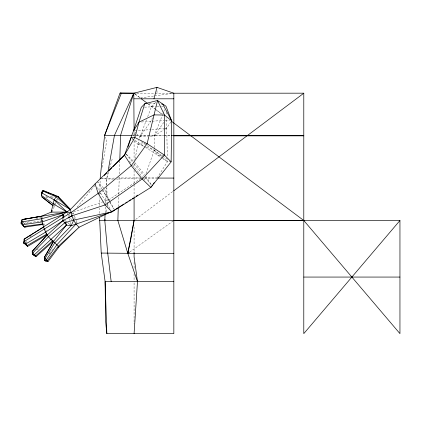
<?xml version="1.0" encoding="UTF-8"?>
<svg xmlns="http://www.w3.org/2000/svg" width="421" height="421" viewBox="0 0 421 421"><rect width="100%" height="100%" fill="white"/><g stroke="black" fill="none" stroke-linecap="round" stroke-linejoin="round"><path stroke-width="0.32" stroke-dasharray="2.1 1.58" d="M99.624 213.415L99.698 208.179M99.74 205.564L99.856 197.712M99.903 194.439L99.919 193.128M99.961 190.513L100.103 180.698M118.306 206.732L118.685 194.934M118.706 194.281L119.254 177.236M119.359 173.962L119.774 160.859M105.15 212.768L105.413 206.911M105.56 203.659L106.266 188.04M106.387 185.435L106.681 178.93L107.708 173.163M69.612 216.326L69.833 214.468M102.145 167.221L106.834 140.351L105.334 137.12M106.445 211.784L107.034 208.642M135.046 158.917L138.856 140.525M139.514 138.104L146.476 119.727M108.581 172.073L106.681 178.93L106.839 186.687M109.618 168.332L112.554 157.733M146.008 173.631L154.296 150.134L154.286 148.197M147.66 116.659L151.455 106.85L157.091 100.956M154.281 147.55L154.212 135.941L162.585 114.68M162.822 114.07L163.543 112.249M163.78 111.639L164.737 109.213M54.22 205.106L53.762 206.195L54.272 206.632M54.446 204.559L55.356 202.38M56.272 200.201L56.73 199.112M52.009 212.031L55.872 202.822M56.782 200.643L57.467 199.007M136.688 133.841L139.84 136.893L150.844 121.29L152.565 117.801M156.996 178.241L167.4 161.701L167.363 159.754M163.806 122.39L154.212 135.941L150.292 136.199M165.095 129.047L166.727 128.01L170.952 121.864M77.09 207.158L93.188 187.582M93.604 187.082L94.841 185.577M49.357 253.337L52.667 249.474M99.345 194.27L103.708 189.792M48.904 253.879L49.894 253.079M135.657 219.436L173.315 191.076M173.305 220.883L129.889 251.932M141.009 178.388L108.955 199.775L103.992 201.485M29.807 236.812L31.975 235.423M154.212 135.941L164.553 129.389M36.606 249.869L40.074 248.09M29.449 221.525L24.029 223.598L23.25 222.93L22.887 220.567M36.069 218.994L40.284 217.383M40.016 221.609L41.868 220.941M73.586 211.963L103.371 201.701M42.263 217.325L43.1 220.499L24.029 223.598L23.571 220.646M164.848 128.279L151.365 129.605M165.474 128.189L166.727 128.01L166.353 117.733M140.498 97.904L153.96 96.014M154.602 95.925L171.273 93.583M141.488 121.995L150.844 121.29M152.149 121.201L163.911 120.422M134.794 130.705L150.713 129.647M139.84 136.893L147.682 136.372M46.036 197.517L48.636 197.375M51.236 197.228L54.483 197.049M134.231 140.725L137.877 144.156L145.492 143.766M163.822 155.081L157.833 155.391L154.296 150.134L144.566 146.592M149.202 103.508L154.907 103.24M144.482 107.176L156.491 106.613M157.117 106.587L160.896 106.408M161.527 106.381L163.411 106.292M101.435 178.672L114.423 178.067M45.815 196.875L47.089 196.828M50.257 196.696L53.43 196.57M136.693 93.225L171.884 93.225M132.799 135.615L163.411 135.646M164.064 135.646L170.579 135.646M132.852 135.846L134.083 135.846M136.041 135.846L147.771 135.846M148.424 135.846L163.411 135.846M164.064 135.846L170.579 135.846M117.68 177.946L140.53 177.946M144.403 177.946L156.649 177.946M140.603 178.072L134.083 178.072L116.685 179.151M144.514 178.072L157.543 178.072M113.559 179.078L101.445 178.772M162.617 158.543L167.4 161.701L170.516 161.838M165.216 120.332L169.726 120.69M137.877 144.156L143.956 146.371M72.238 219.552L69.391 218.183L70.712 223.846M141.224 141.724L167.974 159.643M132.099 138.42L144.898 146.861M145.44 147.218L162.085 158.191M134.841 94.009L140.109 97.93M148.018 103.813L155.923 109.697M156.449 110.091L161.717 114.012M135.13 94.009L140.361 97.93M148.208 103.813L154.486 108.523M155.007 108.913L161.806 114.012M43.1 220.499L42.51 219.994L42.847 221.262M154.296 150.134L161.575 156.559M162.059 156.986L167.4 161.701M65.655 220.709L67.486 222.383M67.944 222.804L69.318 224.061M71.338 212.842L73.086 214.463M131.952 138.577L133.773 140.298M134.436 131.662L136.241 133.404M126.237 154.154L134.431 162.127M73.775 217.499L75.138 218.841M75.869 221.983L77.685 223.772M103.624 188.034L97.73 182.061L101.924 189.024M134.836 162.622L144.545 174.494M126.184 154.207L132.689 162.164M133.904 163.653L143.614 175.525M145.234 177.509L151.739 185.466M129.342 161.132L131.373 163.622M132.589 165.111L143.103 177.972M143.514 178.472L145.545 180.956M145.708 176.036L151.428 184.861M72.738 213.11L73.401 214.136M109.292 201.264L102.887 190.634L109.576 200.917M109.955 202.369L114.228 209.463M97.346 187.65L99.93 191.934M100.572 193.007L106.313 202.538M106.987 203.659L110.27 209.116M109.886 201.485L114.244 209.442M104.776 189.555L109.628 201.827M73.201 212.758L73.68 213.926M74.391 215.678L75.806 219.157M76.275 220.309L77.217 222.62M67.439 213.163L68.086 214.836M68.307 215.394L68.739 216.51M64.929 220.446L65.318 221.599M45.784 229.587L46.184 230.834M26.023 241.28L26.576 242.975M44.458 225.424L43.605 222.404M166.142 111.954L166.237 114.523M106.855 187.334L107.202 204.148M107.218 204.795L107.26 206.737M166.727 128.01L167.295 156.517M134.083 135.646L134.062 132.383L134.083 137.141M157.001 90.62L157.001 93.225M134.083 140.872L134.083 160.459M134.083 163.695L134.083 167.632M134.083 170.242L134.083 183.945M134.083 184.598L134.083 197.002M134.083 227.014L134.083 251.769M134.083 262.315L134.083 268.103M134.083 273.892L134.083 281.612M134.083 282.912L134.083 323.881"/><path stroke-width="0.63" d="M43.458 224.404L24.581 227.14C22.434 225.388 21.897 222.309 21.981 219.667L41.505 216.189L21.981 219.667L21.05 223.077L22.76 224.682L42.274 221.893L62.992 214.678L62.955 220.662L66.481 225.056L71.149 225.735L111.912 211.847L150.829 187.419L171.136 161.864L171.657 120.843L165.932 106.171L157.533 100.498L144.771 103.713L141.319 107.323L133.536 130.789L124.463 155.17L95.088 183.898L70.423 209.516L62.992 214.678L24.139 239.154L23.713 243.043L24.486 243.712M100.135 178.736L104.582 135.504L119.98 93.178L133.789 93.225L157.001 87.368L173.836 93.225L173.836 333.632L106.834 333.632L105.113 281.612L101.229 253.068L99.566 217.341M161.632 104.066L162.853 104.219L171.657 120.843L164.516 115.049L157.533 100.498L147.124 143.682L131.252 165.648L98.146 193.381L70.896 212.658L67.002 212.047L51.167 212.126L40.832 216.473C43.026 225.519 44.942 235.755 53.378 241.265L36.001 256.673L32.312 254.2L32.228 251.248L47.047 235.181L46.81 234.06L26.897 245.701L24.555 241.238L24.139 239.154L43.842 226.935M118.285 207.39L117.859 220.499L127.789 253.305L137.478 281.612L134.083 333.632M119.817 159.548L120.585 135.304L133.789 93.225L134.083 130.478M111.17 281.612L107.734 253.126L104.797 220.583L105.092 214.073M47.047 235.076L32.543 251.142L32.312 254.2L36.001 256.673L35.427 255.668M42.884 223.888L23.802 226.472L21.05 223.077L22.008 221.862L41.142 218.82L67.002 212.047L53.209 203.769L41.395 195.365L41.616 192.755L42.558 190.866L43.652 190.671L57.872 196.391L70.312 209.384L57.872 196.391L56.114 196.839L42.558 190.866L41.621 192.813L41.395 195.365L42.011 197.028L52.772 205.469M134.083 197.654L134.083 220.499L130.684 239.981L127.789 253.305L101.229 253.068M108.05 171.242L114.449 135.383L133.789 93.225M104.797 220.583L105.034 219.325M173.836 253.305L127.789 253.305L134.083 220.499M110.418 212.021L79.095 227.24C74.012 222.846 71.528 215.994 70.423 209.516L56.114 196.839L54.13 199.843L51.167 212.126L51.946 210.347M24.276 240.686L23.713 243.043L27.675 246.369L47.394 234.565M41.395 195.365L41.832 193.681M42.121 192.555L42.558 190.866M153.96 98.803L157.001 87.368M128.005 146.945L131.042 137.72L134.862 137.525L147.124 143.682L164.364 155.054L171.136 161.864M21.755 221.499L21.05 223.077L24.581 227.14L25.818 226.698M65.513 222.177L66.481 225.056L53.43 241.533L44.273 257.489L44.821 260.604L47.252 260.888L58.314 246.253L79.095 227.24L58.993 246.838L48.026 261.557L45.6 261.273L44.821 260.604L45.026 258.483L54.735 242.875L71.149 225.735L73.775 220.078L111.912 211.847L114.028 210.379M135.388 93.178L120.048 93.046L121.369 93.225L104.582 135.504L132.157 135.599M32.543 251.142L32.228 251.248L32.938 252.763L35.411 256.168L52.693 240.68L53.551 241.549L44.273 257.489L48.026 261.557M152.839 184.861L150.829 187.419L142.172 179.004L131.252 165.648L124.463 155.17L134.862 137.525L138.988 122.185L144.771 103.713L146.04 103.655M153.528 183.756L154.223 182.651M133.536 130.789L138.988 122.185L154.002 114.896L164.516 115.049L164.364 155.054L142.172 179.004L105.118 204.959L72.007 215.799L62.955 220.662L45.505 232.171L25.697 243.954L23.713 243.043L24.555 241.238L70.896 212.658M99.519 220.615L399.95 220.499L303.788 333.632L303.788 93.178L172.526 93.225M75.922 224.114L56.798 244.859L46.257 259.889L44.821 260.604L44.521 258.115M104.166 175.557L106.929 172.768M108.765 170.91L111.986 167.653M112.907 166.727L124.858 154.639M66.481 225.056L34.275 254.826L32.312 254.2L32.938 252.763L48.499 236.697L64.718 222.862L73.775 220.078M47.047 235.181L62.955 220.662L64.145 220.136M58.009 247.643L58.993 246.838L51.073 239.175M173.836 190.76L303.788 93.225M127.789 253.305L129.363 252.274M114.559 210.011L123.953 204.001M125.611 202.938L127.268 201.875M128.926 200.817L130.589 199.754M132.247 198.696L133.352 197.986M136.115 196.218L137.772 195.155M68.091 217.989L72.007 215.799M52.22 241.859L53.378 241.265M112.786 210.874L113.965 210.3M22.702 219.388L67.002 212.047L54.13 199.843L41.621 192.813L43.652 190.671L44.431 191.339M134.083 98.803L173.836 98.803M171.231 135.646L303.788 135.646M173.836 135.846L303.788 135.846M158.196 178.072L173.836 178.072M173.836 220.615L303.788 220.615M303.788 277.065L399.95 277.065M173.836 281.612L105.113 281.612L105.618 321.249L106.834 333.632M45.036 191.576L46.857 192.297M48.068 192.771L51.104 193.965M52.315 194.444L55.346 195.639M56.561 196.112L58.382 196.828M64.06 215.263L62.992 214.678L63.96 217.562M54.13 199.843L70.423 209.516M141.167 98.714L147.487 103.424M171.731 121.469L303.788 220.499L399.95 333.632L399.95 220.499M42.011 197.028L53.251 205.795M41.621 192.813L41.979 193.118M27.675 246.369L26.897 245.701L26.534 244.569M69.775 224.477L71.149 225.735M111.912 211.847L105.118 204.959L98.146 193.381L95.088 183.898M45.505 232.171L46.499 233.613M34.838 255.163L35.411 256.168M32.228 251.248L32.738 252.137M41.911 193.992L41.616 192.755L41.784 194.586M137.478 281.612L134.083 256.873L134.083 252.126"/></g></svg>
